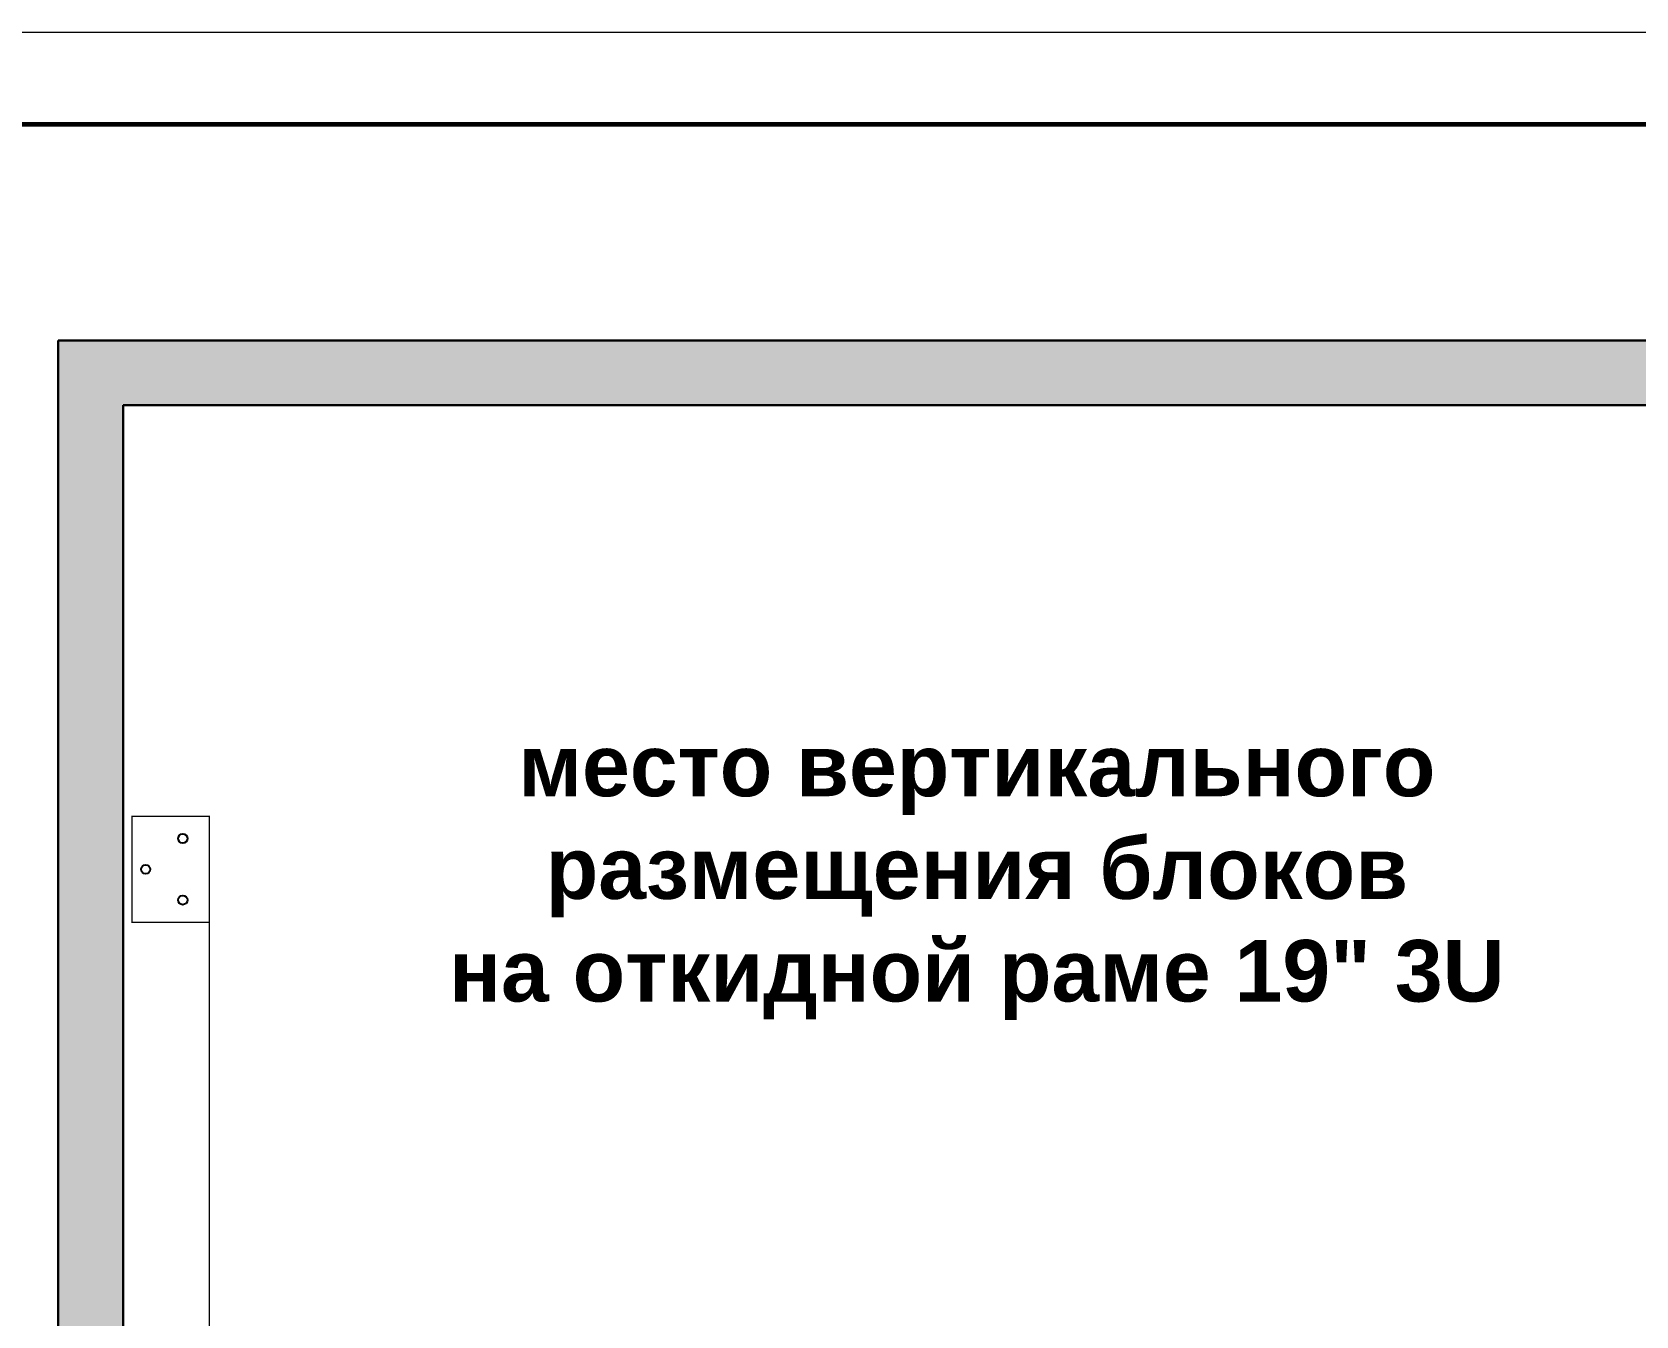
# Model space of a CAD drawing. Header units: millimetres. Extents: x -87434 to 499450, y -468665 to 122144.
# Drawn here: x 103682 to 112368, y 73775 to 80726 of the extents above; entities that cross this region are included whole.
import ezdxf

# ---------------------------------------------------------------- set-up
doc = ezdxf.new("R2010")
doc.units = ezdxf.units.MM
doc.linetypes.add('штриховая', pattern=[19.05, 12.7, -6.35])
doc.layers.add('__ФОРМАТ', color=7, linetype='Continuous', lineweight=40)
doc.layers.add('Границы листа', color=7, linetype='Continuous', lineweight=0, plot=False)
doc.styles.add('Arial', font='arial.ttf', dxfattribs={"height": 9.8})
doc.styles.get("Standard").update_dxf_attribs({"font": ''})
doc.styles.get('Standard').set_extended_font_data('GOST type B')

# ---------------------------------------------------------------- blocks, each defined once
blk = doc.blocks.new('A$C0D4A27B5')
at = {"lineweight": 25}
h = blk.add_hatch(color=251, dxfattribs=at)
h.set_gradient(color1=(62, 64, 59), color2=(90, 93, 86), tint=0.46, name='INVHEMISPHERICAL')
h.paths.add_polyline_path([(0, 0), (650, 0), (650, -700), (0, -700)])
h.paths.add_polyline_path([(21.05, -21.05), (628.95, -21.05), (628.95, -678.95), (21.05, -678.95)], flags=16)
at = {"lineweight": 30}
for points in [[(0, 0), (650, 0), (650, -700), (0, -700)], [(21.05, -21.05), (628.95, -21.05), (628.95, -678.95), (21.05, -678.95)]]:
    blk.add_lwpolyline(points, close=True, dxfattribs=at)
at = {"color": 252, "const_width": 0.4}
blk.add_lwpolyline([(49.09, -154.58), (23.94, -154.58), (23.94, -189.02), (49.09, -189.02)], close=True, dxfattribs=at)
at = {"color": 252, "linetype": 'штриховая', "const_width": 0.4}
blk.add_lwpolyline([(49.09, -189.02), (49.09, -348.75)], dxfattribs=at)
at = {"color": 252}
for centre in [(40.43, -161.8), (28.37, -171.8), (40.43, -181.8)]:
    blk.add_circle(centre, 1.5, dxfattribs=at)
at = {"insert": (298.48, -128.08), "char_height": 20, "width": 338.7545, "attachment_point": 2, "style": 'Arial'}
blk.add_mtext('{\\fArial|b1|i0|c204|p34;место вертикального размещения блоков\\Pна откидной раме 19" 3U', dxfattribs=at)
blk = doc.blocks.new('*U1044')
at = {"lineweight": -2}
blk.add_lwpolyline([(20, 5), (415, 5), (415, 292), (20, 292)], close=True, dxfattribs=at)
at = {"layer": 'Границы листа'}
blk.add_lwpolyline([(420, 0), (0, 0), (0, 297), (420, 297)], close=True, dxfattribs=at)
at = {"lineweight": 13, "oblique": 10, "flags": 8}
blk.add_attdef('ФОРМАТ', (380.942, 1.118), '', height=3, dxfattribs=at)

msp = doc.modelspace()

# ---------------------------------------------------------------- block references
at = {"xscale": 16.66666666666666, "yscale": 16.66666666666666, "zscale": 16.66666666666666}
msp.add_blockref('A$C0D4A27B5', (103824.48396, 79056.46287), dxfattribs=at)
at = {"layer": '__ФОРМАТ', "lineweight": 60, "xscale": 99.9999999999996, "yscale": 99.9999999999996, "zscale": 99.9999999999996}
msp.add_blockref('*U1044', (98150.33486, 51026.31576), dxfattribs=at)

doc.saveas('drawing.dxf')
